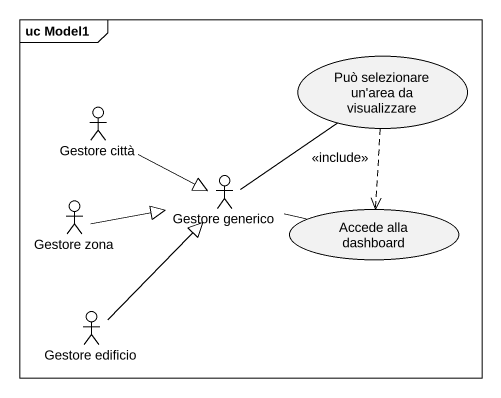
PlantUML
@startuml
mainframe uc Model1
usecase "Può selezionare un'area da visualizzare" as Può_selezionare_un_area_da
actor "Gestore città" as Gestore_città
actor "Gestore generico" as Gestore_generico
actor "Gestore zona" as Gestore_zona
usecase "Accede alla dashboard" as Accede_alla_dashboard
actor "Gestore edificio" as Gestore_edificio
Può_selezionare_un_area_da ..> Accede_alla_dashboard : <<include>>
Gestore_città -right-|> Gestore_generico
Gestore_generico -up- Può_selezionare_un_area_da
Gestore_generico -right- Accede_alla_dashboard
Gestore_zona -right-|> Gestore_generico
Gestore_edificio -up-|> Gestore_generico
@enduml
